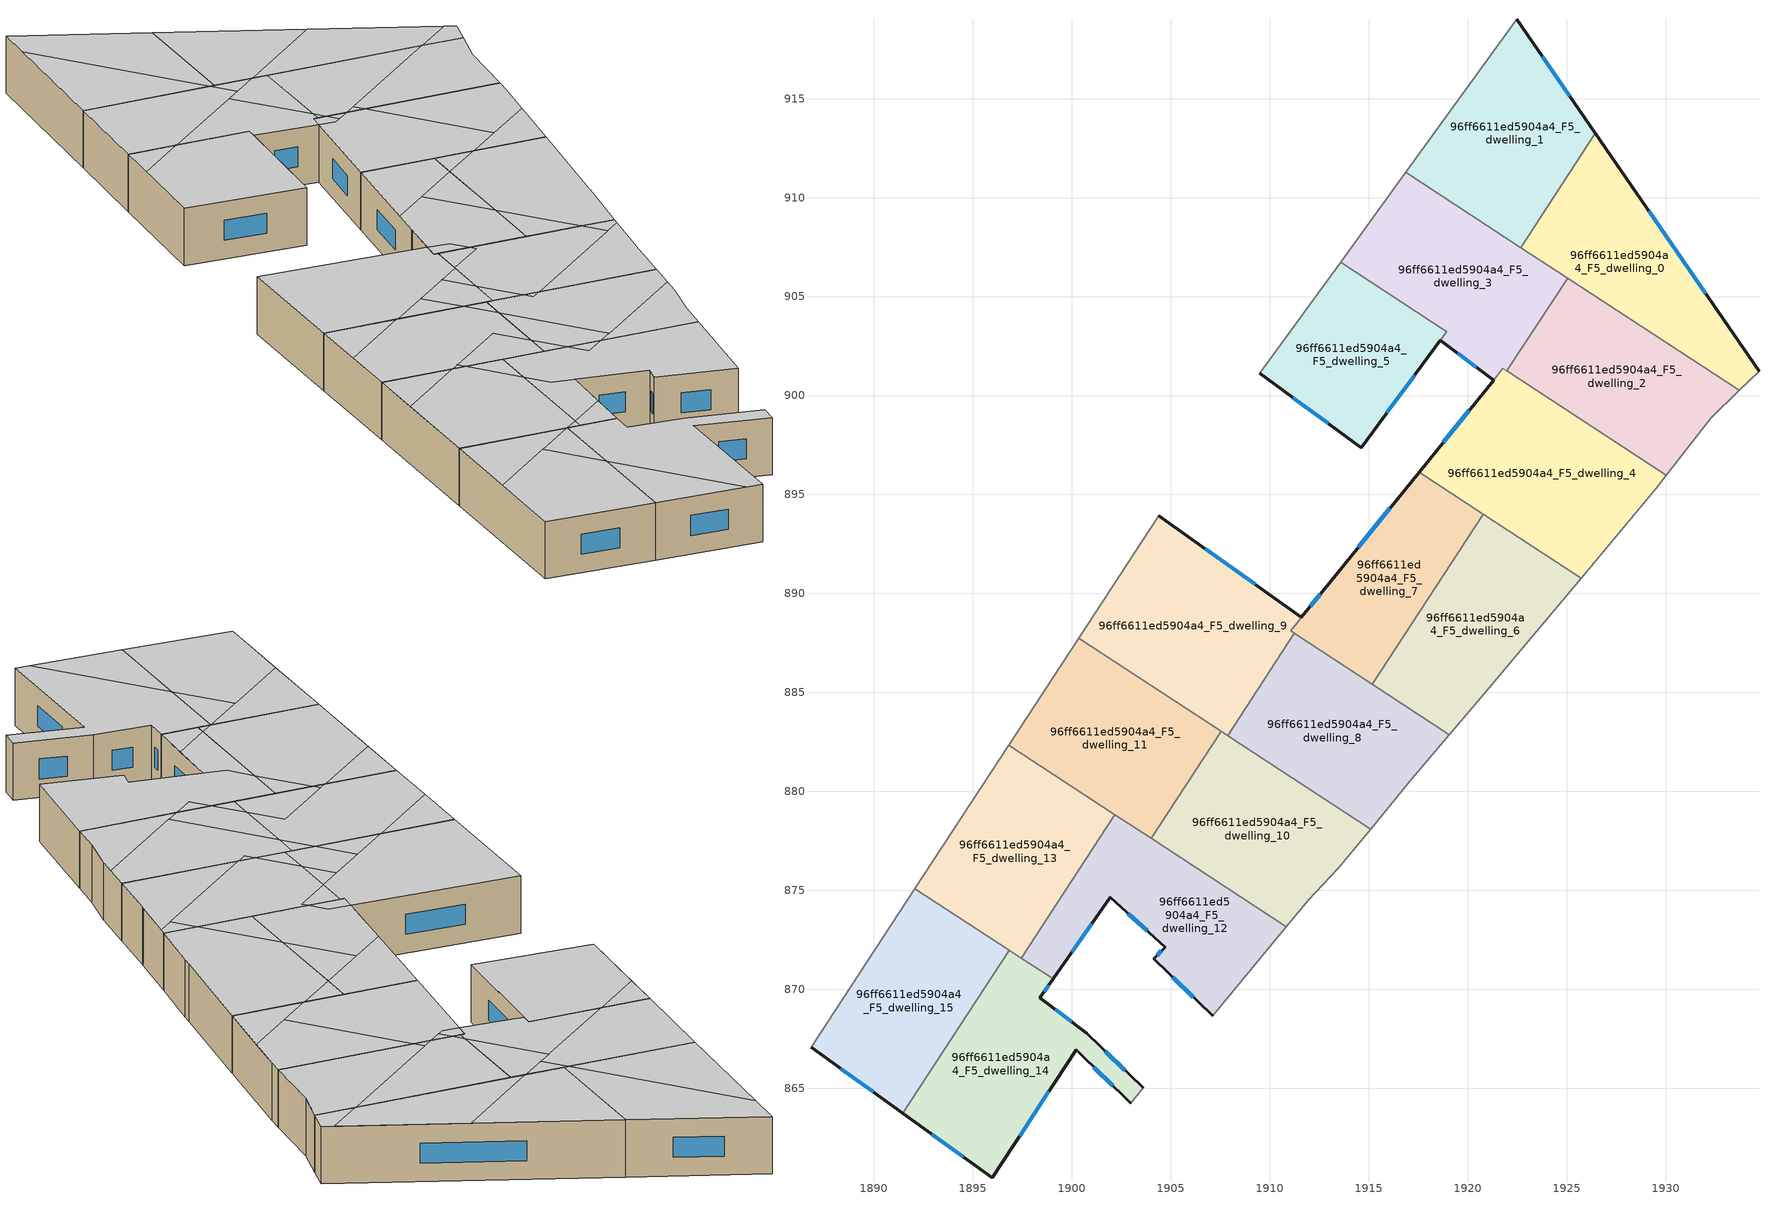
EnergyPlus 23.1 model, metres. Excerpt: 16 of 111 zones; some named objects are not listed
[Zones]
96ff6611ed5904a4_F5_dwelling_0
 floor to 96ff6611ed5904a4_F4_dwelling_0 (EU_floor_Construction): 1926.45,913.25 1934.72,901.23 1933.71,900.26 1922.68,907.47 z15
 wall outside (EU_wall_Construction): 1934.72,901.23 1926.45,913.25 z15:18
 wall to 96ff6611ed5904a4_F5_dwelling_1 (EU_wall_Construction): 1926.45,913.25 1922.68,907.47 z15:18
 wall adiabatic (EU_wall_Construction): 1933.71,900.26 1934.72,901.23 z15:18
 wall to 96ff6611ed5904a4_F5_dwelling_2 (EU_wall_Construction): 1925.04,905.93 1933.71,900.26 z15:18
 wall to 96ff6611ed5904a4_F5_dwelling_3 (EU_wall_Construction): 1922.68,907.47 1925.04,905.93 z15:18
 window (EU_Window_Construction): 1932.03,905.14 1929.14,909.34 z15.98:17.02
 ceiling to 96ff6611ed5904a4_F6_dwelling_0 (EU_floor_Construction): 1930.65,907.14 1926.45,913.25 1922.68,907.47 1924.36,906.38 z18
 ceiling to 96ff6611ed5904a4_F6_dwelling_2 (EU_floor_Construction): 1934.37,901.74 1930.65,907.14 1924.36,906.38 1931.91,901.44 z18
 ceiling to 96ff6611ed5904a4_F6_dwelling_4 (EU_floor_Construction): 1934.72,901.23 1934.37,901.74 1931.91,901.44 1933.71,900.26 z18
96ff6611ed5904a4_F5_dwelling_1
 floor to 96ff6611ed5904a4_F4_dwelling_1 (EU_floor_Construction): 1922.49,919.01 1926.45,913.25 1922.68,907.47 1916.87,911.27 z15
 wall outside (EU_wall_Construction): 1926.45,913.25 1922.49,919.01 z15:18
 wall adiabatic (EU_wall_Construction): 1922.49,919.01 1916.87,911.27 z15:18
 wall to 96ff6611ed5904a4_F5_dwelling_3 (EU_wall_Construction): 1916.87,911.27 1922.68,907.47 z15:18
 window (EU_Window_Construction): 1925.17,915.12 1923.78,917.14 z15.98:17.02
 ceiling to 96ff6611ed5904a4_F6_dwelling_0 (EU_floor_Construction): 1922.68,907.47 1926.45,913.25 1922.49,919.01 1921.3,917.37 1922.49,907.6 z18
 ceiling to 96ff6611ed5904a4_F6_dwelling_1 (EU_floor_Construction): 1922.49,907.6 1921.3,917.37 1916.87,911.27 z18
96ff6611ed5904a4_F5_dwelling_10
 floor to 96ff6611ed5904a4_F4_dwelling_10 (EU_floor_Construction): 1915.09,878.09 1913.47,876.11 1911.95,874.49 1910.84,873.16 1904.02,877.62 1907.55,883.03 z15
 wall adiabatic (EU_wall_Construction): 1910.84,873.16 1911.95,874.49 1913.47,876.11 1915.09,878.09 z15:18
 wall to 96ff6611ed5904a4_F5_dwelling_11 (EU_wall_Construction): 1907.55,883.03 1904.02,877.62 z15:18
 wall to 96ff6611ed5904a4_F5_dwelling_8 (EU_wall_Construction): 1915.09,878.09 1907.87,882.82 z15:18
 wall to 96ff6611ed5904a4_F5_dwelling_12 (EU_wall_Construction): 1904.02,877.62 1910.84,873.16 z15:18
 wall to 96ff6611ed5904a4_F5_dwelling_9 (EU_wall_Construction): 1907.87,882.82 1907.55,883.03 z15:18
 ceiling to 96ff6611ed5904a4_F6_dwelling_9 (EU_floor_Construction): 1914.1,876.89 1915.09,878.09 1909.9,881.49 1909.26,881.41 1909.19,881.95 1907.55,883.03 1906.76,881.82 1907.46,876.08 z18
 ceiling to 96ff6611ed5904a4_F6_dwelling_11 (EU_floor_Construction): 1911.95,874.49 1913.47,876.11 1914.1,876.89 1906.54,875.97 1910.84,873.16 z18; 1905.02,876.97 1904.79,878.81 1904.02,877.62 z18
 ceiling to 96ff6611ed5904a4_F6_dwelling_8 (EU_floor_Construction): 1909.9,881.49 1909.19,881.95 1909.26,881.41 z18
 ceiling to 96ff6611ed5904a4_F6_dwelling_10 (EU_floor_Construction): 1907.46,876.08 1906.76,881.82 1904.79,878.81 1905.02,876.97 1906.54,875.97 z18
96ff6611ed5904a4_F5_dwelling_11
 floor to 96ff6611ed5904a4_F4_dwelling_11 (EU_floor_Construction): 1907.55,883.03 1904.02,877.62 1896.81,882.33 1900.35,887.73 z15
 wall adiabatic (EU_wall_Construction): 1900.35,887.73 1896.81,882.33 z15:18
 wall to 96ff6611ed5904a4_F5_dwelling_9 (EU_wall_Construction): 1907.55,883.03 1900.35,887.73 z15:18
 wall to 96ff6611ed5904a4_F5_dwelling_13 (EU_wall_Construction): 1896.81,882.33 1902.17,878.83 z15:18
 wall to 96ff6611ed5904a4_F5_dwelling_12 (EU_wall_Construction): 1902.17,878.83 1904.02,877.62 z15:18
 ceiling to 96ff6611ed5904a4_F6_dwelling_10 (EU_floor_Construction): 1904.79,878.81 1906.76,881.82 1906.53,883.69 1903.62,885.59 1898.55,884.97 1896.81,882.33 1899.96,880.28 1904.55,880.83 z18
 ceiling to 96ff6611ed5904a4_F6_dwelling_11 (EU_floor_Construction): 1904.02,877.62 1904.79,878.81 1904.55,880.83 1900.46,880.34 1900.52,879.91 z18
 ceiling to 96ff6611ed5904a4_F6_dwelling_12 (EU_floor_Construction): 1900.52,879.91 1900.46,880.34 1899.96,880.28 z18
 ceiling to 96ff6611ed5904a4_F6_dwelling_9 (EU_floor_Construction): 1906.76,881.82 1907.54,883.03 1906.53,883.69 z18
 ceiling adiabatic (EU_roof_Construction): 1903.62,885.59 1900.35,887.73 1898.55,884.97 z18
96ff6611ed5904a4_F5_dwelling_12
 floor to 96ff6611ed5904a4_F4_dwelling_12 (EU_floor_Construction): 1910.84,873.16 1907.11,868.65 1904.13,871.53 1904.72,872.13 1901.93,874.64 1899.05,870.52 1897.43,871.58 1902.17,878.83 z15
 wall outside (EU_wall_Construction): 1899.05,870.52 1901.93,874.64 1904.72,872.13 1904.13,871.53 1907.11,868.65 z15:18
 wall to 96ff6611ed5904a4_F5_dwelling_13 (EU_wall_Construction): 1902.17,878.83 1897.43,871.58 z15:18
 wall adiabatic (EU_wall_Construction): 1907.11,868.65 1910.84,873.16 z15:18
 wall to 96ff6611ed5904a4_F5_dwelling_14 (EU_wall_Construction): 1897.43,871.58 1899.05,870.52 z15:18
 window (EU_Window_Construction): 1899.99,871.86 1900.99,873.3 / 1905.1,870.6 1906.14,869.59 / 1904.53,871.94 1904.32,871.73 / 1902.84,873.83 1903.81,872.95 z15.98:17.02
 ceiling to 96ff6611ed5904a4_F6_dwelling_11 (EU_floor_Construction): 1907.11,868.65 1910.84,873.16 1906.54,875.97 1905.16,875.8 1905.02,876.97 1902.17,878.83 1900.89,876.86 1901.06,875.42 1904.72,872.13 1904.13,871.53 z18
 ceiling to 96ff6611ed5904a4_F6_dwelling_12 (EU_floor_Construction): 1900.36,872.39 1901.93,874.64 1901.06,875.42 1900.89,876.86 1897.76,872.08 z18
 ceiling adiabatic (EU_roof_Construction): 1906.54,875.97 1905.02,876.97 1905.16,875.8 z18
 ceiling to 96ff6611ed5904a4_F6_dwelling_13 (EU_floor_Construction): 1899.05,870.52 1900.36,872.39 1897.76,872.08 1897.43,871.58 z18
96ff6611ed5904a4_F5_dwelling_13
 floor to 96ff6611ed5904a4_F4_dwelling_13 (EU_floor_Construction): 1902.17,878.83 1897.43,871.58 1892.07,875.08 1896.81,882.33 z15
 wall adiabatic (EU_wall_Construction): 1896.81,882.33 1892.07,875.08 z15:18
 wall to 96ff6611ed5904a4_F5_dwelling_15 (EU_wall_Construction): 1892.07,875.08 1896.85,871.96 z15:18
 wall to 96ff6611ed5904a4_F5_dwelling_14 (EU_wall_Construction): 1896.85,871.96 1897.43,871.58 z15:18
 ceiling to 96ff6611ed5904a4_F6_dwelling_12 (EU_floor_Construction): 1897.76,872.08 1900.89,876.86 1900.52,879.91 1899.96,880.28 1895.08,879.68 1892.07,875.08 1896.84,871.97 z18
 ceiling to 96ff6611ed5904a4_F6_dwelling_10 (EU_floor_Construction): 1899.96,880.28 1896.81,882.33 1895.08,879.68 z18
 ceiling to 96ff6611ed5904a4_F6_dwelling_13 (EU_floor_Construction): 1897.43,871.58 1897.76,872.08 1896.84,871.97 z18
 ceiling to 96ff6611ed5904a4_F6_dwelling_11 (EU_floor_Construction): 1900.89,876.86 1902.17,878.83 1900.52,879.91 z18
96ff6611ed5904a4_F5_dwelling_14
 floor to 96ff6611ed5904a4_F4_dwelling_14 (EU_floor_Construction): 1899.05,870.52 1898.39,869.57 1900.75,867.77 1903.6,865.02 1902.97,864.23 1900.21,866.95 1895.98,860.47 1891.46,863.72 1896.85,871.96 z15
 wall outside (EU_wall_Construction): 1903.6,865.02 1900.75,867.77 1898.39,869.57 1899.05,870.52 / 1891.46,863.72 1895.98,860.47 1900.21,866.95 1902.97,864.23 z15:18
 wall adiabatic (EU_wall_Construction): 1902.97,864.23 1903.6,865.02 z15:18
 wall to 96ff6611ed5904a4_F5_dwelling_15 (EU_wall_Construction): 1896.85,871.96 1891.46,863.72 z15:18
 window (EU_Window_Construction): 1899.98,868.36 1899.16,868.99 / 1902.67,865.92 1901.68,866.88 / 1901.11,866.07 1902.08,865.12 / 1897.35,862.58 1898.83,864.85 / 1892.93,862.67 1894.51,861.53 / 1898.6,869.88 1898.83,870.21 z15.98:17.02
 ceiling to 96ff6611ed5904a4_F6_dwelling_13 (EU_floor_Construction): 1902.97,864.23 1903.6,865.02 1900.75,867.77 1898.39,869.57 1899.05,870.52 1896.85,871.96 1894.46,868.3 1895.35,860.93 1895.98,860.47 1900.21,866.95 z18
 ceiling to 96ff6611ed5904a4_F6_dwelling_14 (EU_floor_Construction): 1895.35,860.93 1894.46,868.3 1891.46,863.72 z18
96ff6611ed5904a4_F5_dwelling_15
 floor to 96ff6611ed5904a4_F4_dwelling_15 (EU_floor_Construction): 1896.85,871.96 1891.46,863.72 1886.82,867.07 1892.07,875.08 z15
 wall outside (EU_wall_Construction): 1886.82,867.07 1891.46,863.72 z15:18
 wall adiabatic (EU_wall_Construction): 1892.07,875.08 1886.82,867.07 z15:18
 window (EU_Window_Construction): 1888.33,865.98 1889.95,864.81 z15.98:17.02
 ceiling to 96ff6611ed5904a4_F6_dwelling_14 (EU_floor_Construction): 1891.46,863.72 1894.46,868.3 1894.05,871.63 1889.44,871.07 1886.82,867.07 z18
 ceiling to 96ff6611ed5904a4_F6_dwelling_12 (EU_floor_Construction): 1896.84,871.97 1892.07,875.08 1889.44,871.07 z18
 ceiling to 96ff6611ed5904a4_F6_dwelling_13 (EU_floor_Construction): 1894.46,868.3 1896.85,871.96 1896.84,871.97 1894.05,871.63 z18
96ff6611ed5904a4_F5_dwelling_2
 floor to 96ff6611ed5904a4_F4_dwelling_2 (EU_floor_Construction): 1933.71,900.26 1932.27,898.86 1930.04,895.97 1921.98,901.24 1925.04,905.93 z15
 wall adiabatic (EU_wall_Construction): 1930.04,895.97 1932.27,898.86 1933.71,900.26 z15:18
 wall to 96ff6611ed5904a4_F5_dwelling_3 (EU_wall_Construction): 1925.04,905.93 1921.98,901.24 z15:18
 wall to 96ff6611ed5904a4_F5_dwelling_4 (EU_wall_Construction): 1921.98,901.24 1930.04,895.97 z15:18
 ceiling to 96ff6611ed5904a4_F6_dwelling_4 (EU_floor_Construction): 1932.27,898.86 1933.71,900.26 1931.91,901.44 1923.97,900.48 1924.05,899.89 1930.04,895.97 z18
 ceiling to 96ff6611ed5904a4_F6_dwelling_5 (EU_floor_Construction): 1924.05,899.89 1923.97,900.48 1923.27,900.39 z18
 ceiling to 96ff6611ed5904a4_F6_dwelling_2 (EU_floor_Construction): 1931.91,901.44 1925.04,905.93 1922.26,901.67 1922.34,901.01 1923.27,900.39 z18
 ceiling to 96ff6611ed5904a4_F6_dwelling_3 (EU_floor_Construction): 1922.34,901.01 1922.26,901.67 1921.98,901.24 z18
96ff6611ed5904a4_F5_dwelling_3
 floor to 96ff6611ed5904a4_F4_dwelling_3 (EU_floor_Construction): 1925.04,905.93 1921.98,901.24 1921.78,901.37 1921.31,900.78 1918.62,902.78 1918.94,903.22 1913.58,906.73 1916.87,911.27 z15
 wall outside (EU_wall_Construction): 1918.62,902.78 1921.31,900.78 z15:18
 wall to 96ff6611ed5904a4_F5_dwelling_5 (EU_wall_Construction): 1913.58,906.73 1918.94,903.22 1918.62,902.78 z15:18
 wall adiabatic (EU_wall_Construction): 1916.87,911.27 1913.58,906.73 z15:18
 wall to 96ff6611ed5904a4_F5_dwelling_4 (EU_wall_Construction): 1921.31,900.78 1921.78,901.37 / 1921.79,901.36 1921.98,901.24 z15:18
 window (EU_Window_Construction): 1919.49,902.13 1920.43,901.43 z15.98:17.02
 ceiling to 96ff6611ed5904a4_F6_dwelling_2 (EU_floor_Construction): 1922.26,901.67 1925.04,905.93 1924.36,906.38 1921.72,906.06 z18
 ceiling to 96ff6611ed5904a4_F6_dwelling_1 (EU_floor_Construction): 1922.66,906.17 1922.49,907.6 1916.87,911.27 1913.58,906.73 1915.72,905.33 z18
 ceiling to 96ff6611ed5904a4_F6_dwelling_3 (EU_floor_Construction): 1921.98,901.24 1922.26,901.67 1921.72,906.06 1915.72,905.33 1918.94,903.22 1918.62,902.78 1921.31,900.78 1921.78,901.37 z18
 ceiling to 96ff6611ed5904a4_F6_dwelling_0 (EU_floor_Construction): 1924.36,906.38 1922.49,907.6 1922.66,906.17 z18
96ff6611ed5904a4_F5_dwelling_4
 floor to 96ff6611ed5904a4_F4_dwelling_4 (EU_floor_Construction): 1930.04,895.97 1929.53,895.31 1925.73,890.78 1917.54,896.13 1921.79,901.36 z15
 wall outside (EU_wall_Construction): 1921.31,900.78 1917.54,896.13 z15:18
 wall adiabatic (EU_wall_Construction): 1925.73,890.78 1929.53,895.31 1930.04,895.97 z15:18
 wall to 96ff6611ed5904a4_F5_dwelling_6 (EU_wall_Construction): 1920.79,894 1925.73,890.78 z15:18
 wall to 96ff6611ed5904a4_F5_dwelling_7 (EU_wall_Construction): 1917.54,896.13 1920.79,894 z15:18
 window (EU_Window_Construction): 1920.09,899.27 1918.77,897.64 z15.98:17.02
 ceiling to 96ff6611ed5904a4_F6_dwelling_5 (EU_floor_Construction): 1924.87,893.15 1924.05,899.89 1923.27,900.39 1922.04,900.24 1921.31,900.78 1917.54,896.13 1922.53,892.86 z18
 ceiling to 96ff6611ed5904a4_F6_dwelling_4 (EU_floor_Construction): 1928.04,893.53 1929.53,895.31 1930.04,895.97 1924.05,899.89 1924.87,893.15 z18
 ceiling to 96ff6611ed5904a4_F6_dwelling_3 (EU_floor_Construction): 1922.42,900.29 1922.34,901 1921.79,901.36 1921.31,900.78 1922.04,900.24 z18
 ceiling to 96ff6611ed5904a4_F6_dwelling_6 (EU_floor_Construction): 1925.73,890.78 1928.04,893.53 1922.53,892.86 z18
 ceiling to 96ff6611ed5904a4_F6_dwelling_2 (EU_floor_Construction): 1923.27,900.39 1922.34,901 1922.42,900.29 z18
96ff6611ed5904a4_F5_dwelling_5
 floor to 96ff6611ed5904a4_F4_dwelling_5 (EU_floor_Construction): 1918.94,903.22 1914.61,897.37 1909.5,901.11 1913.58,906.73 z15
 wall outside (EU_wall_Construction): 1909.5,901.11 1914.61,897.37 1918.62,902.78 z15:18
 wall adiabatic (EU_wall_Construction): 1913.58,906.73 1909.5,901.11 z15:18
 window (EU_Window_Construction): 1911.16,899.9 1912.95,898.59 / 1915.91,899.13 1917.31,901.02 z15.98:17.02
 ceiling to 96ff6611ed5904a4_F6_dwelling_3 (EU_floor_Construction): 1914.61,897.37 1918.94,903.22 1915.72,905.33 1912.25,904.91 1909.5,901.11 z18
 ceiling to 96ff6611ed5904a4_F6_dwelling_1 (EU_floor_Construction): 1915.72,905.33 1913.58,906.73 1912.25,904.91 z18
96ff6611ed5904a4_F5_dwelling_6
 floor to 96ff6611ed5904a4_F4_dwelling_6 (EU_floor_Construction): 1925.73,890.78 1921.6,885.84 1921.23,885.4 1919.08,882.87 1915.18,885.42 1920.79,894 z15
 wall adiabatic (EU_wall_Construction): 1919.08,882.87 1921.23,885.4 1921.6,885.84 1925.73,890.78 z15:18
 wall to 96ff6611ed5904a4_F5_dwelling_7 (EU_wall_Construction): 1920.79,894 1915.18,885.42 z15:18
 wall to 96ff6611ed5904a4_F5_dwelling_8 (EU_wall_Construction): 1915.18,885.42 1919.08,882.87 z15:18
 ceiling to 96ff6611ed5904a4_F6_dwelling_6 (EU_floor_Construction): 1921.6,885.84 1925.73,890.78 1922.53,892.86 1919.82,892.53 1917.05,888.29 1917.59,883.84 1919.08,882.87 1921.23,885.4 z18
 ceiling to 96ff6611ed5904a4_F6_dwelling_8 (EU_floor_Construction): 1917.59,883.84 1917.05,888.29 1915.18,885.42 z18
 ceiling to 96ff6611ed5904a4_F6_dwelling_5 (EU_floor_Construction): 1922.53,892.86 1920.79,894 1919.82,892.53 z18
96ff6611ed5904a4_F5_dwelling_7
 floor to 96ff6611ed5904a4_F4_dwelling_7 (EU_floor_Construction): 1920.79,894 1915.18,885.42 1911.06,888.11 1913.01,890.52 1917.54,896.13 z15
 wall outside (EU_wall_Construction): 1917.54,896.13 1913.01,890.52 z15:18
 wall to 96ff6611ed5904a4_F5_dwelling_9 (EU_wall_Construction): 1913,890.52 1911.06,888.11 1911.25,887.99 z15:18
 wall to 96ff6611ed5904a4_F5_dwelling_8 (EU_wall_Construction): 1911.25,887.99 1915.18,885.42 z15:18
 window (EU_Window_Construction): 1916.07,894.3 1914.48,892.35 z15.98:17.02
 ceiling to 96ff6611ed5904a4_F6_dwelling_8 (EU_floor_Construction): 1915.18,885.42 1917.05,888.29 1916.58,892.14 1914.07,891.83 1912.99,890.5 1911.6,888.78 1912.55,888.11 1912.67,887.05 z18
 ceiling to 96ff6611ed5904a4_F6_dwelling_7 (EU_floor_Construction): 1912.67,887.05 1912.55,888.11 1911.6,888.78 1911.06,888.11 1911.25,887.99 z18
 ceiling to 96ff6611ed5904a4_F6_dwelling_6 (EU_floor_Construction): 1917.05,888.29 1919.82,892.53 1916.58,892.14 z18
 ceiling to 96ff6611ed5904a4_F6_dwelling_5 (EU_floor_Construction): 1919.82,892.53 1920.79,894 1917.54,896.12 1914.07,891.83 z18
96ff6611ed5904a4_F5_dwelling_8
 floor to 96ff6611ed5904a4_F4_dwelling_8 (EU_floor_Construction): 1919.08,882.87 1917.08,880.52 1916.96,880.37 1915.09,878.09 1907.87,882.82 1911.25,887.99 z15
 wall adiabatic (EU_wall_Construction): 1915.09,878.09 1916.96,880.37 1917.08,880.52 1919.08,882.87 z15:18
 wall to 96ff6611ed5904a4_F5_dwelling_9 (EU_wall_Construction): 1911.25,887.99 1907.87,882.82 z15:18
 ceiling to 96ff6611ed5904a4_F6_dwelling_8 (EU_floor_Construction): 1917.76,882.44 1917.59,883.84 1912.67,887.05 1912.72,886.7 1910.2,886.39 1908.9,884.39 1909.19,881.95 1909.9,881.49 z18
 ceiling to 96ff6611ed5904a4_F6_dwelling_9 (EU_floor_Construction): 1916.96,880.37 1917.08,880.52 1918.82,882.57 1909.9,881.49 1915.09,878.09 z18; 1909.19,881.95 1908.9,884.39 1907.87,882.82 z18
 ceiling to 96ff6611ed5904a4_F6_dwelling_7 (EU_floor_Construction): 1912.72,886.7 1912.67,887.05 1911.25,887.99 1910.2,886.39 z18
 ceiling to 96ff6611ed5904a4_F6_dwelling_6 (EU_floor_Construction): 1918.82,882.57 1919.08,882.87 1917.59,883.84 1917.76,882.44 z18
96ff6611ed5904a4_F5_dwelling_9
 floor to 96ff6611ed5904a4_F4_dwelling_9 (EU_floor_Construction): 1913,890.52 1911.06,888.11 1911.25,887.99 1907.87,882.82 1900.35,887.73 1904.4,893.91 1911.6,888.78 z15
 wall outside (EU_wall_Construction): 1913,890.52 1911.6,888.78 1904.4,893.91 z15:18
 wall adiabatic (EU_wall_Construction): 1904.4,893.91 1900.35,887.73 z15:18
 window (EU_Window_Construction): 1909.26,890.45 1906.74,892.25 / 1912.55,889.96 1912.06,889.35 z15.98:17.02
 ceiling to 96ff6611ed5904a4_F6_dwelling_7 (EU_floor_Construction): 1910.2,886.39 1911.25,887.99 1911.06,888.11 1911.6,888.78 1904.4,893.91 1900.35,887.73 1903.62,885.59 z18
 ceiling to 96ff6611ed5904a4_F6_dwelling_9 (EU_floor_Construction): 1907.87,882.82 1908.9,884.39 1908.68,886.21 1906.26,885.91 1906.53,883.69 z18
 ceiling to 96ff6611ed5904a4_F6_dwelling_10 (EU_floor_Construction): 1906.53,883.69 1906.26,885.91 1903.62,885.59 z18
 ceiling to 96ff6611ed5904a4_F6_dwelling_8 (EU_floor_Construction): 1908.9,884.39 1910.2,886.39 1908.68,886.21 z18
[Building]
EU S2 Campaign: North Axis=0; Terrain=City; Solar Distribution=FullExterior
[Site:Location]
Bologna: Latitude=44.5; Longitude=11.25; Time Zone=1; Elevation=37
[SizingPeriod:WeatherFileDays]
AnnualSizingPeriod: Begin Month=1; Begin Day of Month=1; End Month=12; End Day of Month=31; Day of Week for Start Day=Monday; Use Weather File Daylight Saving Period=No; Use Weather File Rain and Snow Indicators=No
[MATERIAL]
EU_InternalMass_Material: Roughness=MediumRough; Thickness=0.1; Conductivity=1; Density=1800; Specific Heat=900; Thermal Absorptance=0.9; Solar Absorptance=0.7; Visible Absorptance=0.7
[MATERIAL:NOMASS] Roughness=MediumRough; Thermal Absorptance=0.9; Solar Absorptance=0.7; Visible Absorptance=0.7
Name | Thermal Resistance
EU_wall_NoMass | 0.905828
EU_roof_NoMass | 0.37593
EU_floor_NoMass | 0.67114
[WINDOWMATERIAL:SIMPLEGLAZINGSYSTEM]
EU_Window_SimpleGlazing: UFactor=4.52486; Solar Heat Gain Coefficient=0.85; Visible Transmittance=0.85
[CONSTRUCTION]
EU_wall_Construction: EU_wall_NoMass
EU_roof_Construction: EU_roof_NoMass
EU_floor_Construction: EU_floor_NoMass
EU_Window_Construction: EU_Window_SimpleGlazing
EU_InternalMass_Construction: EU_InternalMass_Material
[ZONE] Type=1; Multiplier=1; Ceiling Height=autocalculate; Floor Area=autocalculate; Part of Total Floor Area=Yes
Name | Volume
96ff6611ed5904a4_F5_dwelling_0 | 166.438
96ff6611ed5904a4_F5_dwelling_1 | 166.425
96ff6611ed5904a4_F5_dwelling_10 | 166.46
96ff6611ed5904a4_F5_dwelling_11 | 166.482
96ff6611ed5904a4_F5_dwelling_12 | 166.43
96ff6611ed5904a4_F5_dwelling_13 | 166.445
96ff6611ed5904a4_F5_dwelling_14 | 166.464
96ff6611ed5904a4_F5_dwelling_15 | 166.428
96ff6611ed5904a4_F5_dwelling_2 | 166.441
96ff6611ed5904a4_F5_dwelling_3 | 173.001
96ff6611ed5904a4_F5_dwelling_4 | 197.878
96ff6611ed5904a4_F5_dwelling_5 | 135.847
96ff6611ed5904a4_F5_dwelling_6 | 162.725
96ff6611ed5904a4_F5_dwelling_7 | 135.338
96ff6611ed5904a4_F5_dwelling_8 | 166.443
96ff6611ed5904a4_F5_dwelling_9 | 193.822
[INTERNALMASS] Construction=EU_InternalMass_Construction
Name | Zone or ZoneList | Surface Area
96ff6611ed5904a4_F5_dwelling_0_EU_InternalMass | 96ff6611ed5904a4_F5_dwelling_0 | 55.4807
96ff6611ed5904a4_F5_dwelling_1_EU_InternalMass | 96ff6611ed5904a4_F5_dwelling_1 | 55.4769
96ff6611ed5904a4_F5_dwelling_2_EU_InternalMass | 96ff6611ed5904a4_F5_dwelling_2 | 55.4807
96ff6611ed5904a4_F5_dwelling_3_EU_InternalMass | 96ff6611ed5904a4_F5_dwelling_3 | 57.6681
96ff6611ed5904a4_F5_dwelling_4_EU_InternalMass | 96ff6611ed5904a4_F5_dwelling_4 | 65.9787
96ff6611ed5904a4_F5_dwelling_5_EU_InternalMass | 96ff6611ed5904a4_F5_dwelling_5 | 45.2839
96ff6611ed5904a4_F5_dwelling_6_EU_InternalMass | 96ff6611ed5904a4_F5_dwelling_6 | 54.2423
96ff6611ed5904a4_F5_dwelling_7_EU_InternalMass | 96ff6611ed5904a4_F5_dwelling_7 | 45.1047
96ff6611ed5904a4_F5_dwelling_8_EU_InternalMass | 96ff6611ed5904a4_F5_dwelling_8 | 55.4811
96ff6611ed5904a4_F5_dwelling_9_EU_InternalMass | 96ff6611ed5904a4_F5_dwelling_9 | 64.6143
96ff6611ed5904a4_F5_dwelling_10_EU_InternalMass | 96ff6611ed5904a4_F5_dwelling_10 | 55.4866
96ff6611ed5904a4_F5_dwelling_11_EU_InternalMass | 96ff6611ed5904a4_F5_dwelling_11 | 55.4925
96ff6611ed5904a4_F5_dwelling_12_EU_InternalMass | 96ff6611ed5904a4_F5_dwelling_12 | 55.4757
96ff6611ed5904a4_F5_dwelling_13_EU_InternalMass | 96ff6611ed5904a4_F5_dwelling_13 | 55.484
96ff6611ed5904a4_F5_dwelling_14_EU_InternalMass | 96ff6611ed5904a4_F5_dwelling_14 | 55.4899
96ff6611ed5904a4_F5_dwelling_15_EU_InternalMass | 96ff6611ed5904a4_F5_dwelling_15 | 55.4748
[OTHEREQUIPMENT] Fuel Type=Electricity; Design Level Calculation Method=Watts/Area; Power per Zone Floor Area=1; Fraction Latent=0; Fraction Radiant=0; Fraction Lost=0; Carbon Dioxide Generation Rate=0; EndUse Subcategory=EU_Step8_InternalGains
Name | Zone or ZoneList or Space or SpaceList | Schedule
EU_Step8_InternalGain_96ff6611ed5904a4_F5_dwelling_0_f000 | 96ff6611ed5904a4_F5_dwelling_0 | EU_Step8_GainSchedule_96ff6611ed5904a4_F5_dwelling_0_f000
EU_Step8_InternalGain_96ff6611ed5904a4_F5_dwelling_1_f000 | 96ff6611ed5904a4_F5_dwelling_1 | EU_Step8_GainSchedule_96ff6611ed5904a4_F5_dwelling_1_f000
EU_Step8_InternalGain_96ff6611ed5904a4_F5_dwelling_2_f000 | 96ff6611ed5904a4_F5_dwelling_2 | EU_Step8_GainSchedule_96ff6611ed5904a4_F5_dwelling_2_f000
EU_Step8_InternalGain_96ff6611ed5904a4_F5_dwelling_3_f000 | 96ff6611ed5904a4_F5_dwelling_3 | EU_Step8_GainSchedule_96ff6611ed5904a4_F5_dwelling_3_f000
EU_Step8_InternalGain_96ff6611ed5904a4_F5_dwelling_4_f000 | 96ff6611ed5904a4_F5_dwelling_4 | EU_Step8_GainSchedule_96ff6611ed5904a4_F5_dwelling_4_f000
EU_Step8_InternalGain_96ff6611ed5904a4_F5_dwelling_5_f000 | 96ff6611ed5904a4_F5_dwelling_5 | EU_Step8_GainSchedule_96ff6611ed5904a4_F5_dwelling_5_f000
EU_Step8_InternalGain_96ff6611ed5904a4_F5_dwelling_6_f000 | 96ff6611ed5904a4_F5_dwelling_6 | EU_Step8_GainSchedule_96ff6611ed5904a4_F5_dwelling_6_f000
EU_Step8_InternalGain_96ff6611ed5904a4_F5_dwelling_7_f000 | 96ff6611ed5904a4_F5_dwelling_7 | EU_Step8_GainSchedule_96ff6611ed5904a4_F5_dwelling_7_f000
EU_Step8_InternalGain_96ff6611ed5904a4_F5_dwelling_8_f000 | 96ff6611ed5904a4_F5_dwelling_8 | EU_Step8_GainSchedule_96ff6611ed5904a4_F5_dwelling_8_f000
EU_Step8_InternalGain_96ff6611ed5904a4_F5_dwelling_9_f000 | 96ff6611ed5904a4_F5_dwelling_9 | EU_Step8_GainSchedule_96ff6611ed5904a4_F5_dwelling_9_f000
EU_Step8_InternalGain_96ff6611ed5904a4_F5_dwelling_10_f000 | 96ff6611ed5904a4_F5_dwelling_10 | EU_Step8_GainSchedule_96ff6611ed5904a4_F5_dwelling_10_f000
EU_Step8_InternalGain_96ff6611ed5904a4_F5_dwelling_11_f000 | 96ff6611ed5904a4_F5_dwelling_11 | EU_Step8_GainSchedule_96ff6611ed5904a4_F5_dwelling_11_f000
EU_Step8_InternalGain_96ff6611ed5904a4_F5_dwelling_12_f000 | 96ff6611ed5904a4_F5_dwelling_12 | EU_Step8_GainSchedule_96ff6611ed5904a4_F5_dwelling_12_f000
EU_Step8_InternalGain_96ff6611ed5904a4_F5_dwelling_13_f000 | 96ff6611ed5904a4_F5_dwelling_13 | EU_Step8_GainSchedule_96ff6611ed5904a4_F5_dwelling_13_f000
EU_Step8_InternalGain_96ff6611ed5904a4_F5_dwelling_14_f000 | 96ff6611ed5904a4_F5_dwelling_14 | EU_Step8_GainSchedule_96ff6611ed5904a4_F5_dwelling_14_f000
EU_Step8_InternalGain_96ff6611ed5904a4_F5_dwelling_15_f000 | 96ff6611ed5904a4_F5_dwelling_15 | EU_Step8_GainSchedule_96ff6611ed5904a4_F5_dwelling_15_f000
[ZONEVENTILATION:DESIGNFLOWRATE] Schedule=EU_AlwaysOn; Design Flow Rate Calculation Method=AirChanges/Hour; Air Changes per Hour=0.73129; Ventilation Type=Natural; Fan Pressure Rise=0; Fan Total Efficiency=1; Constant Term Coefficient=1; Temperature Term Coefficient=0; Velocity Term Coefficient=0; Velocity Squared Term Coefficient=0; Minimum Indoor Temperature=-100; Maximum Indoor Temperature=100; Delta Temperature=-100; Minimum Outdoor Temperature=-100; Maximum Outdoor Temperature=100; Maximum Wind Speed=40
Name | Zone or ZoneList or Space or SpaceList
EU_ConstantAir_96ff6611ed5904a4_F5_dwelling_0 | 96ff6611ed5904a4_F5_dwelling_0
EU_ConstantAir_96ff6611ed5904a4_F5_dwelling_1 | 96ff6611ed5904a4_F5_dwelling_1
EU_ConstantAir_96ff6611ed5904a4_F5_dwelling_2 | 96ff6611ed5904a4_F5_dwelling_2
EU_ConstantAir_96ff6611ed5904a4_F5_dwelling_3 | 96ff6611ed5904a4_F5_dwelling_3
EU_ConstantAir_96ff6611ed5904a4_F5_dwelling_4 | 96ff6611ed5904a4_F5_dwelling_4
EU_ConstantAir_96ff6611ed5904a4_F5_dwelling_5 | 96ff6611ed5904a4_F5_dwelling_5
EU_ConstantAir_96ff6611ed5904a4_F5_dwelling_6 | 96ff6611ed5904a4_F5_dwelling_6
EU_ConstantAir_96ff6611ed5904a4_F5_dwelling_7 | 96ff6611ed5904a4_F5_dwelling_7
EU_ConstantAir_96ff6611ed5904a4_F5_dwelling_8 | 96ff6611ed5904a4_F5_dwelling_8
EU_ConstantAir_96ff6611ed5904a4_F5_dwelling_9 | 96ff6611ed5904a4_F5_dwelling_9
EU_ConstantAir_96ff6611ed5904a4_F5_dwelling_10 | 96ff6611ed5904a4_F5_dwelling_10
EU_ConstantAir_96ff6611ed5904a4_F5_dwelling_11 | 96ff6611ed5904a4_F5_dwelling_11
EU_ConstantAir_96ff6611ed5904a4_F5_dwelling_12 | 96ff6611ed5904a4_F5_dwelling_12
EU_ConstantAir_96ff6611ed5904a4_F5_dwelling_13 | 96ff6611ed5904a4_F5_dwelling_13
EU_ConstantAir_96ff6611ed5904a4_F5_dwelling_14 | 96ff6611ed5904a4_F5_dwelling_14
EU_ConstantAir_96ff6611ed5904a4_F5_dwelling_15 | 96ff6611ed5904a4_F5_dwelling_15
[HVACTEMPLATE:ZONE:IDEALLOADSAIRSYSTEM] System Availability Schedule=EU_AlwaysOn; Maximum Heating Supply Air Temperature=50; Minimum Cooling Supply Air Temperature=13; Maximum Heating Supply Air Humidity Ratio=0.0156; Minimum Cooling Supply Air Humidity Ratio=0.0077; Heating Limit=NoLimit; Cooling Limit=NoLimit; Heating Availability Schedule=EU_AlwaysOn; Cooling Availability Schedule=EU_CoolingOff; Dehumidification Control Type=ConstantSensibleHeatRatio; Cooling Sensible Heat Ratio=0.7; Dehumidification Setpoint=60; Humidification Control Type=None; Humidification Setpoint=30; Outdoor Air Method=None; Outdoor Air Flow Rate per Person=0.00944; Outdoor Air Flow Rate per Zone Floor Area=0; Outdoor Air Flow Rate per Zone=0; Demand Controlled Ventilation Type=None; Outdoor Air Economizer Type=NoEconomizer; Heat Recovery Type=None; Sensible Heat Recovery Effectiveness=0.7; Latent Heat Recovery Effectiveness=0.65
Name | Template Thermostat
96ff6611ed5904a4_F5_dwelling_0 | EU_HeatOnly_96ff6611ed5904a4_F5_dwelling_0
96ff6611ed5904a4_F5_dwelling_1 | EU_HeatOnly_96ff6611ed5904a4_F5_dwelling_1
96ff6611ed5904a4_F5_dwelling_2 | EU_HeatOnly_96ff6611ed5904a4_F5_dwelling_2
96ff6611ed5904a4_F5_dwelling_3 | EU_HeatOnly_96ff6611ed5904a4_F5_dwelling_3
96ff6611ed5904a4_F5_dwelling_4 | EU_HeatOnly_96ff6611ed5904a4_F5_dwelling_4
96ff6611ed5904a4_F5_dwelling_5 | EU_HeatOnly_96ff6611ed5904a4_F5_dwelling_5
96ff6611ed5904a4_F5_dwelling_6 | EU_HeatOnly_96ff6611ed5904a4_F5_dwelling_6
96ff6611ed5904a4_F5_dwelling_7 | EU_HeatOnly_96ff6611ed5904a4_F5_dwelling_7
96ff6611ed5904a4_F5_dwelling_8 | EU_HeatOnly_96ff6611ed5904a4_F5_dwelling_8
96ff6611ed5904a4_F5_dwelling_9 | EU_HeatOnly_96ff6611ed5904a4_F5_dwelling_9
96ff6611ed5904a4_F5_dwelling_10 | EU_HeatOnly_96ff6611ed5904a4_F5_dwelling_10
96ff6611ed5904a4_F5_dwelling_11 | EU_HeatOnly_96ff6611ed5904a4_F5_dwelling_11
96ff6611ed5904a4_F5_dwelling_12 | EU_HeatOnly_96ff6611ed5904a4_F5_dwelling_12
96ff6611ed5904a4_F5_dwelling_13 | EU_HeatOnly_96ff6611ed5904a4_F5_dwelling_13
96ff6611ed5904a4_F5_dwelling_14 | EU_HeatOnly_96ff6611ed5904a4_F5_dwelling_14
96ff6611ed5904a4_F5_dwelling_15 | EU_HeatOnly_96ff6611ed5904a4_F5_dwelling_15
[SIZING:ZONE] Zone Cooling Design Supply Air Temperature Input Method=SupplyAirTemperature; Zone Cooling Design Supply Air Temperature=13; Zone Heating Design Supply Air Temperature Input Method=SupplyAirTemperature; Zone Heating Design Supply Air Temperature=50; Zone Cooling Design Supply Air Humidity Ratio=0.008; Zone Heating Design Supply Air Humidity Ratio=0.008; Cooling Design Air Flow Method=DesignDay; Cooling Design Air Flow Rate=0; Cooling Minimum Air Flow per Zone Floor Area=0.000762; Cooling Minimum Air Flow=0; Cooling Minimum Air Flow Fraction=0.2; Heating Design Air Flow Method=DesignDay; Heating Design Air Flow Rate=0; Heating Maximum Air Flow per Zone Floor Area=0.002032; Heating Maximum Air Flow=0.141576; Heating Maximum Air Flow Fraction=0.3; Account for Dedicated Outdoor Air System=No; Dedicated Outdoor Air System Control Strategy=NeutralSupplyAir; Dedicated Outdoor Air Low Setpoint Temperature for Design=autosize; Dedicated Outdoor Air High Setpoint Temperature for Design=autosize; Zone Load Sizing Method=Sensible Load Only No Latent Load; Zone Latent Cooling Design Supply Air Humidity Ratio Input Method=HumidityRatioDifference; Zone Cooling Design Supply Air Humidity Ratio Difference=0.005; Zone Latent Heating Design Supply Air Humidity Ratio Input Method=HumidityRatioDifference; Zone Humidification Design Supply Air Humidity Ratio Difference=0.005
96ff6611ed5904a4_F5_dwelling_0; 96ff6611ed5904a4_F5_dwelling_1; 96ff6611ed5904a4_F5_dwelling_2; 96ff6611ed5904a4_F5_dwelling_3; 96ff6611ed5904a4_F5_dwelling_4; 96ff6611ed5904a4_F5_dwelling_5; 96ff6611ed5904a4_F5_dwelling_6; 96ff6611ed5904a4_F5_dwelling_7; 96ff6611ed5904a4_F5_dwelling_8; 96ff6611ed5904a4_F5_dwelling_9; 96ff6611ed5904a4_F5_dwelling_10; 96ff6611ed5904a4_F5_dwelling_11; 96ff6611ed5904a4_F5_dwelling_12; 96ff6611ed5904a4_F5_dwelling_13; 96ff6611ed5904a4_F5_dwelling_14; 96ff6611ed5904a4_F5_dwelling_15
[SCHEDULE:CONSTANT]
Name | Hourly Value
EU_AlwaysOn | 1
EU_CoolingOff | 0
[SCHEDULE:FILE] Column Number=1; Rows to Skip at Top=0; Number of Hours of Data=8760; Column Separator=Comma; Interpolate to Timestep=No; Minutes per Item=60; Adjust Schedule for Daylight Savings=Yes
Name | File
EU_Step8_GainSchedule_96ff6611ed5904a4_F5_dwelling_0_f000 | ../../schedules/96ff6611ed5904a4/96ff6611ed5904a4_F5_dwelling_0_f000_gain.csv
EU_Step8_GainSchedule_96ff6611ed5904a4_F5_dwelling_1_f000 | ../../schedules/96ff6611ed5904a4/96ff6611ed5904a4_F5_dwelling_1_f000_gain.csv
EU_Step8_GainSchedule_96ff6611ed5904a4_F5_dwelling_2_f000 | ../../schedules/96ff6611ed5904a4/96ff6611ed5904a4_F5_dwelling_2_f000_gain.csv
EU_Step8_GainSchedule_96ff6611ed5904a4_F5_dwelling_3_f000 | ../../schedules/96ff6611ed5904a4/96ff6611ed5904a4_F5_dwelling_3_f000_gain.csv
EU_Step8_GainSchedule_96ff6611ed5904a4_F5_dwelling_4_f000 | ../../schedules/96ff6611ed5904a4/96ff6611ed5904a4_F5_dwelling_4_f000_gain.csv
EU_Step8_GainSchedule_96ff6611ed5904a4_F5_dwelling_5_f000 | ../../schedules/96ff6611ed5904a4/96ff6611ed5904a4_F5_dwelling_5_f000_gain.csv
EU_Step8_GainSchedule_96ff6611ed5904a4_F5_dwelling_6_f000 | ../../schedules/96ff6611ed5904a4/96ff6611ed5904a4_F5_dwelling_6_f000_gain.csv
EU_Step8_GainSchedule_96ff6611ed5904a4_F5_dwelling_7_f000 | ../../schedules/96ff6611ed5904a4/96ff6611ed5904a4_F5_dwelling_7_f000_gain.csv
EU_Step8_GainSchedule_96ff6611ed5904a4_F5_dwelling_8_f000 | ../../schedules/96ff6611ed5904a4/96ff6611ed5904a4_F5_dwelling_8_f000_gain.csv
EU_Step8_GainSchedule_96ff6611ed5904a4_F5_dwelling_9_f000 | ../../schedules/96ff6611ed5904a4/96ff6611ed5904a4_F5_dwelling_9_f000_gain.csv
EU_Step8_GainSchedule_96ff6611ed5904a4_F5_dwelling_10_f000 | ../../schedules/96ff6611ed5904a4/96ff6611ed5904a4_F5_dwelling_10_f000_gain.csv
EU_Step8_GainSchedule_96ff6611ed5904a4_F5_dwelling_11_f000 | ../../schedules/96ff6611ed5904a4/96ff6611ed5904a4_F5_dwelling_11_f000_gain.csv
EU_Step8_GainSchedule_96ff6611ed5904a4_F5_dwelling_12_f000 | ../../schedules/96ff6611ed5904a4/96ff6611ed5904a4_F5_dwelling_12_f000_gain.csv
EU_Step8_GainSchedule_96ff6611ed5904a4_F5_dwelling_13_f000 | ../../schedules/96ff6611ed5904a4/96ff6611ed5904a4_F5_dwelling_13_f000_gain.csv
EU_Step8_GainSchedule_96ff6611ed5904a4_F5_dwelling_14_f000 | ../../schedules/96ff6611ed5904a4/96ff6611ed5904a4_F5_dwelling_14_f000_gain.csv
EU_Step8_GainSchedule_96ff6611ed5904a4_F5_dwelling_15_f000 | ../../schedules/96ff6611ed5904a4/96ff6611ed5904a4_F5_dwelling_15_f000_gain.csv
